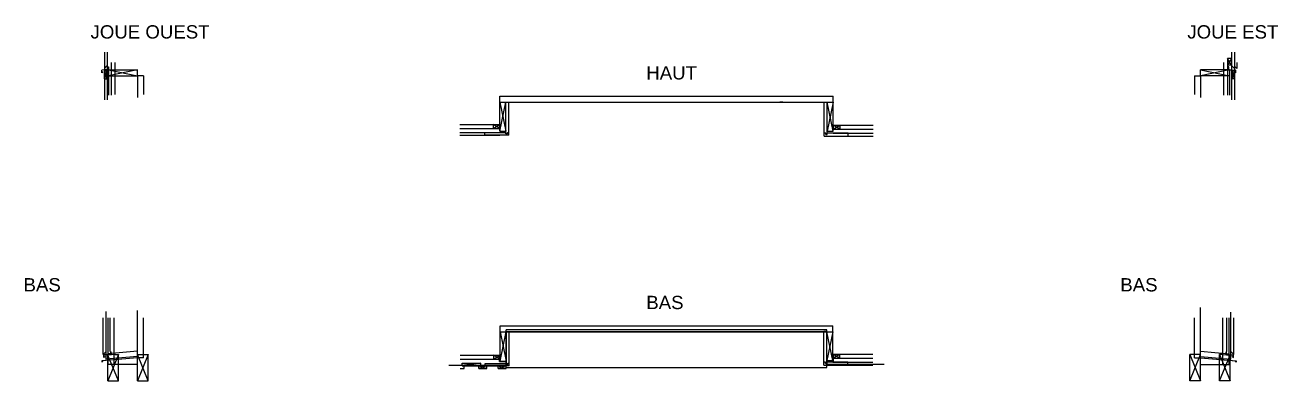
# Model space of a CAD drawing. Header units: millimetres. Extents: x -676 to 20580, y -6551 to 2408.
# Drawn here: x 11183 to 20580, y -5873 to -3199 of the extents above; entities that cross this region are included whole.
import ezdxf

# ---------------------------------------------------------------- set-up
doc = ezdxf.new("R2010")
doc.units = ezdxf.units.MM
doc.layers.get('0').update_dxf_attribs({"lineweight": 25, "true_color": 0xffffff})
for name, color, linetype, lineweight, true_color in [('0 ... Seuil', 178, 'Continuous', 25, 0x000000), ('Baie', 136, 'Continuous', 25, 0x008080), ('Bardage', 1, 'Continuous', 25, 0xff0000), ('Bardage ... Haut', 1, 'Continuous', 25, 0xff0000), ('FibreDeBois', 30, 'Continuous', 25, 0xff7f00), ('LarmierBasDeMur', 178, 'Continuous', 25, 0x000000), ('LisseBasse', 16, 'Continuous', 25, 0x800000), ('Montant Précadre', 16, 'Continuous', 25, 0x800000), ('Option Bois Brule', 1, 'Continuous', 25, 0xff0000), ('Option Bois Brule ... OptionRecalepinage', 1, 'Continuous', 25, 0xff0000), ('Option Bois Brule ... OptionRecalepinage ... Larmier', 178, 'Continuous', 25, 0x000000), ('Tasseaux', 16, 'Continuous', 25, 0x800000)]:
    doc.layers.add(name, color=color, linetype=linetype, lineweight=lineweight, true_color=true_color)
doc.styles.add('textstyle15', font='')
doc.styles.add('textstyle16', font='')
doc.styles.add('textstyle17', font='')
doc.styles.add('textstyle18', font='')
doc.styles.add('textstyle19', font='')
doc.styles.add('textstyle20', font='')
doc.styles.get('textstyle15').set_extended_font_data('Liberation Sans')
doc.styles.get('textstyle16').set_extended_font_data('Liberation Sans')
doc.styles.get('textstyle17').set_extended_font_data('Liberation Sans')
doc.styles.get('textstyle18').set_extended_font_data('Liberation Sans')
doc.styles.get('textstyle19').set_extended_font_data('Liberation Sans')
doc.styles.get('textstyle20').set_extended_font_data('Liberation Sans')

# ---------------------------------------------------------------- blocks, each defined once
blk = doc.blocks.new('SeuilBaie1_VueDessus')
at = {"layer": '0 ... Seuil'}
for p, q in [((-5, -282), (-5, 0)), ((2400, 0), (-5, 0)), ((2400, -282), (2400, 0)), ((2400, -15), (-5, -15)), ((-3.5, -234), (-3.5, -15)), ((2398.5, -229), (2398.5, -15)), ((-3.5, -234), (-5, -234)), ((2400, -229), (2398.5, -229)), ((-5, -282), (2400, -282))]:
    blk.add_line(p, q, dxfattribs=at)
blk = doc.blocks.new('SeuilBaie1_VueCoupeEst')
at = {"layer": '0 ... Seuil'}
for p, q in [((1, 0), (-0.5, 0)), ((1, -14.9), (-49.2, -14.9)), ((-49.2, -14.9), (-30.5, -228.9)), ((-0.5, 0), (-0.5, -14.9)), ((1, 0), (1, -15)), ((1, -14.9), (24.2, -280.5)), ((19.7, -228.9), (-30.5, -228.9)), ((18.2, -228.9), (22.9, -282)), ((24.2, -280.5), (29.7, -280.5)), ((25.2, -276), (26.3, -274.9)), ((25.2, -276), (29.7, -280.5)), ((26.3, -274.9), (33.4, -282)), ((22.9, -282), (33.4, -282))]:
    blk.add_line(p, q, dxfattribs=at)
blk = doc.blocks.new('LarmierHautBaie1_VueCoupe')
at = {"layer": 'Option Bois Brule ... OptionRecalepinage ... Larmier'}
for p, q in [((0, 0), (0, 21.4)), ((1.5, 21.4), (0, 21.4)), ((0, 0), (51.8, -4.5)), ((1.5, 1.4), (1.5, 21.4)), ((1.5, 1.4), (53.3, -3.2)), ((46.2, -16.1), (47.3, -15)), ((46.2, -16.1), (53.3, -23.2)), ((47.3, -15), (51.8, -19.5)), ((51.8, -19.5), (51.8, -4.5)), ((53.3, -23.2), (53.3, -3.2))]:
    blk.add_line(p, q, dxfattribs=at)
blk = doc.blocks.new('SeuilBaie1_VueCoupeOuest')
at = {"layer": '0 ... Seuil'}
for p, q in [((-1.5, 0), (-1.5, -15)), ((-1.5, 0), (0, 0)), ((0, 0), (0, -14.9)), ((-1.5, -14.9), (-24.7, -280.5)), ((-1.5, -14.9), (48.7, -14.9)), ((48.7, -14.9), (29.5, -233.9)), ((-26.8, -274.9), (-33.9, -282)), ((-25.7, -276), (-30.2, -280.5)), ((-24.7, -280.5), (-30.2, -280.5)), ((-25.7, -276), (-26.8, -274.9)), ((-19.2, -233.9), (-23.4, -282)), ((-20.7, -233.9), (29.5, -233.9)), ((-23.4, -282), (-33.9, -282))]:
    blk.add_line(p, q, dxfattribs=at)

msp = doc.modelspace()

# ---------------------------------------------------------------- linework, layer by layer
for p in [(10091.87, 0), (10191.87, 0)]:
    msp.add_xline(p, (0, 1))
at = {"layer": 'Baie'}
for p, q in [((12070.9, -3580.63), (12025.9, -3580.63)), ((12025.9, -3580.63), (12025.9, -3726.63)), ((12070.9, -3580.63), (12070.9, -3720.54)), ((19955, -3580.63), (20000, -3580.63)), ((19955, -3580.63), (19955, -3720.54)), ((20000, -3580.63), (20000, -3726.63)), ((14744.37, -3779), (14744.37, -3734)), ((14744.37, -3734), (17244.37, -3734)), ((17244.37, -3779), (17244.37, -3734)), ((14744.37, -3779), (17244.37, -3779)), ((12025.9, -5697.63), (12025.9, -5397.63)), ((12070.9, -5697.63), (12070.9, -5397.63)), ((19955, -5697.63), (19955, -5397.63)), ((20000, -5697.63), (20000, -5397.63)), ((14746.87, -5504.05), (14746.87, -5459.05)), ((14746.87, -5459.05), (17241.87, -5459.05)), ((14746.87, -5504.05), (17241.87, -5504.05)), ((17241.87, -5504.05), (17241.87, -5459.05)), ((12070.9, -5697.63), (12025.9, -5697.63)), ((19955, -5697.63), (20000, -5697.63))]:
    msp.add_line(p, q, dxfattribs=at)
at = {"layer": 'Bardage'}
for p, q in [((20254, -3470), (20254, -3525.63)), ((11777.9, -3480), (11777.9, -3535.63)), ((11777.9, -3525.63), (11799.9, -3503.63)), ((20232, -3503.63), (20254, -3525.63)), ((20254, -3507.63), (20272, -3525.63)), ((14444.37, -4005), (14744.37, -4005)), ((14444.37, -4027), (14744.37, -4027)), ((17244.37, -4011), (17544.37, -4011)), ((17244.37, -4033), (17544.37, -4033)), ((11769.9, -5672.63), (11769.9, -5397.63)), ((20249, -5672.63), (20249, -5397.63)), ((11791.9, -5650.63), (11769.9, -5672.63)), ((17241.87, -5731.05), (17541.87, -5731.05)), ((20227, -5650.63), (20249, -5672.63)), ((14446.87, -5778.05), (14476.87, -5778.05)), ((14461.87, -5760.05), (14461.87, -5738.05)), ((14461.87, -5738.05), (14601.87, -5738.05)), ((14461.87, -5738.05), (14601.87, -5760.05)), ((14601.87, -5738.05), (14461.87, -5760.05)), ((14461.87, -5760.05), (14601.87, -5760.05)), ((14476.87, -5778.05), (14476.87, -5760.05)), ((14586.87, -5778.05), (14586.87, -5760.05)), ((14586.87, -5760.05), (14646.87, -5760.05)), ((14646.87, -5760.05), (14586.87, -5778.05)), ((14586.87, -5760.05), (14646.87, -5778.05)), ((14586.87, -5778.05), (14646.87, -5778.05)), ((14601.87, -5760.05), (14601.87, -5738.05)), ((14746.87, -5760.05), (14626.87, -5760.05)), ((14626.87, -5760.05), (14746.87, -5760.05)), ((14646.87, -5778.05), (14646.87, -5760.05)), ((17241.87, -5753.05), (17541.87, -5753.05))]:
    msp.add_line(p, q, dxfattribs=at)
at = {"layer": 'Bardage ... Haut'}
for p, q in [((14731.87, -5778.05), (14731.87, -5760.05)), ((14791.87, -5760.05), (14731.87, -5760.05)), ((14731.87, -5760.05), (14791.87, -5778.05)), ((14791.87, -5760.05), (14731.87, -5778.05)), ((14731.87, -5778.05), (14791.87, -5778.05)), ((14791.87, -5778.05), (14791.87, -5760.05))]:
    msp.add_line(p, q, dxfattribs=at)
at = {"layer": 'FibreDeBois'}
for p, q in [((11859.9, -3720), (11859.9, -3480)), ((20172, -3480), (20172, -3726.63)), ((14444.37, -3945), (14744.37, -3945)), ((17244.37, -3951), (17544.37, -3951)), ((11851.9, -5747.63), (11851.9, -5397.63)), ((20167, -5747.63), (20167, -5397.63)), ((14446.87, -5678.05), (14746.87, -5678.05)), ((17241.87, -5671.05), (17541.87, -5671.05))]:
    msp.add_line(p, q, dxfattribs=at)
at = {"layer": 'LarmierBasDeMur'}
for p, q in [((14741.87, -5726.05), (14741.87, -5678.05)), ((14741.87, -5726.05), (14791.87, -5726.05)), ((14791.87, -5726.05), (14791.87, -5755.05)), ((17246.87, -5726.05), (17196.87, -5726.05)), ((17196.87, -5726.05), (17196.87, -5750.05)), ((17246.87, -5726.05), (17246.87, -5678.05)), ((14361.87, -5755.05), (14791.87, -5755.05)), ((17626.87, -5750.05), (17196.87, -5750.05))]:
    msp.add_line(p, q, dxfattribs=at)
at = {"layer": 'LisseBasse'}
for p, q in [((11884.9, -5672.63), (11804.9, -5872.63)), ((11859.9, -5672.63), (11804.9, -5677.45)), ((11804.9, -5872.63), (11804.9, -5677.45)), ((11884.9, -5872.63), (11804.9, -5677.45)), ((11859.9, -5672.63), (11884.9, -5672.63)), ((11884.9, -5872.63), (11884.9, -5672.63)), ((12025.9, -5872.63), (12025.9, -5672.63)), ((12105.9, -5872.63), (12025.9, -5672.63)), ((12025.9, -5672.63), (12105.9, -5672.63)), ((12105.9, -5672.63), (12025.9, -5872.63)), ((12105.9, -5872.63), (12105.9, -5672.63)), ((19920, -5872.63), (19920, -5672.63)), ((19920, -5872.63), (20000, -5672.63)), ((20000, -5672.63), (19920, -5672.63)), ((19920, -5672.63), (20000, -5872.63)), ((20000, -5872.63), (20000, -5672.63)), ((20141, -5872.63), (20141, -5672.63)), ((20166, -5672.63), (20141, -5672.63)), ((20141, -5672.63), (20221, -5872.63)), ((20141, -5872.63), (20221, -5677.45)), ((20166, -5672.63), (20221, -5677.45)), ((20221, -5872.63), (20221, -5677.45)), ((11804.9, -5872.63), (11884.9, -5872.63)), ((12025.9, -5872.63), (12105.9, -5872.63)), ((20000, -5872.63), (19920, -5872.63)), ((20221, -5872.63), (20141, -5872.63))]:
    msp.add_line(p, q, dxfattribs=at)
at = {"layer": 'Montant Précadre'}
for p, q in [((11807.9, -3535.63), (12025.9, -3535.63)), ((11807.9, -3535.63), (12025.9, -3580.63)), ((12025.9, -3535.63), (11807.9, -3580.63)), ((11807.9, -3535.63), (11807.9, -3726.63)), ((12025.9, -3580.63), (12025.9, -3535.63)), ((20217, -3535.63), (20000, -3535.63)), ((20217, -3535.63), (20000, -3580.63)), ((20000, -3580.63), (20000, -3535.63)), ((20000, -3535.63), (20217, -3580.63)), ((20217, -3535.63), (20217, -3726.63)), ((11807.9, -3580.63), (12025.9, -3580.63)), ((12025.9, -3580.63), (12025.9, -3743.26)), ((20217, -3580.63), (20000, -3580.63)), ((20000, -3580.63), (20000, -3743.26)), ((14744.37, -3779), (14789.37, -3779)), ((14744.37, -3779), (14789.37, -3997)), ((14744.37, -3997), (14789.37, -3779)), ((14744.37, -3997), (14744.37, -3779)), ((14789.37, -3997), (14789.37, -3779)), ((17199.37, -3996), (17199.37, -3779)), ((17199.37, -3779), (17244.37, -3779)), ((17244.37, -3779), (17199.37, -3996)), ((17244.37, -3996), (17199.37, -3779)), ((17199.37, -3995), (17199.37, -3779)), ((17244.37, -3996), (17244.37, -3779)), ((14744.37, -3997), (14789.37, -3997)), ((17199.37, -3996), (17244.37, -3996)), ((11806.9, -5747.63), (11806.9, -5397.63)), ((12025.9, -5747.63), (12025.9, -5397.63)), ((20000, -5747.63), (20000, -5397.63)), ((20214, -5747.63), (20214, -5397.63)), ((14746.87, -5723.05), (14746.87, -5504.05)), ((14746.87, -5504.05), (14791.87, -5504.05)), ((14746.87, -5504.05), (14791.87, -5723.05)), ((14746.87, -5723.05), (14791.87, -5504.05)), ((14791.87, -5723.05), (14791.87, -5504.05)), ((17196.87, -5718.05), (17196.87, -5504.05)), ((17196.87, -5504.05), (17241.87, -5504.05)), ((17241.87, -5504.05), (17196.87, -5718.05)), ((17241.87, -5718.05), (17196.87, -5504.05)), ((17241.87, -5718.05), (17241.87, -5504.05)), ((14746.87, -5723.05), (14791.87, -5723.05)), ((17196.87, -5718.05), (17241.87, -5718.05)), ((12025.9, -5747.63), (11806.9, -5747.63)), ((20000, -5747.63), (20214, -5747.63))]:
    msp.add_line(p, q, dxfattribs=at)
at = {"layer": 'Option Bois Brule'}
msp.add_line((20272, -3480), (20272, -3525.63), dxfattribs=at)
at = {"layer": 'Option Bois Brule ... OptionRecalepinage'}
for p, q in [((11777.9, -3402.36), (11777.9, -3760.38)), ((11799.9, -3402.36), (11799.9, -3760.38)), ((20232, -3402.36), (20232, -3760.38)), ((20254, -3402.36), (20254, -3760.38)), ((11777.9, -3542.63), (11795.9, -3542.63)), ((11795.9, -3542.63), (11777.9, -3602.63)), ((11777.9, -3602.63), (11777.9, -3542.63)), ((11777.9, -3542.63), (11795.9, -3602.63)), ((11795.9, -3542.63), (11795.9, -3602.63)), ((20236, -3542.63), (20236, -3602.63)), ((20254, -3542.63), (20236, -3542.63)), ((20236, -3542.63), (20254, -3602.63)), ((20254, -3542.63), (20236, -3602.63)), ((20254, -3602.63), (20254, -3542.63)), ((11777.9, -3602.63), (11795.9, -3602.63)), ((20254, -3602.63), (20236, -3602.63)), ((14789.37, -4016), (14789.37, -3779)), ((14789.37, -3779.13), (14811.37, -3779.13)), ((14811.37, -4027), (14811.37, -3779)), ((16865.37, -3779), (16843.37, -3779)), ((17177.37, -4033), (17177.37, -3779)), ((17199.37, -4022), (17199.37, -3779)), ((14631.37, -4027), (14631.37, -4005)), ((14631.37, -4005), (14789.37, -4005)), ((14811.37, -4027), (14631.37, -4027)), ((14800.37, -4016), (14789.37, -4016)), ((14800.37, -4016), (14800.37, -4005)), ((14800.37, -4005), (14811.37, -4005)), ((14811.37, -4027), (14811.37, -4005)), ((17177.37, -4033), (17177.37, -4011)), ((17188.37, -4011), (17177.37, -4011)), ((17177.37, -4033), (17357.37, -4033)), ((17188.37, -4022), (17188.37, -4011)), ((17188.37, -4022), (17199.37, -4022)), ((17357.37, -4011), (17199.37, -4011)), ((17357.37, -4033), (17357.37, -4011)), ((11791.9, -5709.57), (11791.9, -5349.42)), ((12025.9, -5689.1), (12025.9, -5343.39)), ((20000, -5689.1), (20000, -5319.5)), ((20227, -5708.96), (20227, -5356)), ((14791.87, -5504.05), (14813.87, -5504.05)), ((14791.87, -5742.05), (14791.87, -5504.05)), ((14813.87, -5760.05), (14813.87, -5504.05)), ((17196.87, -5501.05), (17174.87, -5501.05)), ((17174.87, -5753.05), (17174.87, -5504.05)), ((17196.87, -5742.05), (17196.87, -5504.05)), ((12025.9, -5689.1), (11791.9, -5709.57)), ((17174.87, -5753.05), (17174.87, -5731.05)), ((17185.87, -5731.05), (17174.87, -5731.05)), ((17185.87, -5742.05), (17185.87, -5731.05)), ((17354.87, -5731.05), (17196.87, -5731.05)), ((17354.87, -5753.05), (17354.87, -5731.05)), ((20000, -5689.1), (20227, -5708.96)), ((14633.87, -5762.05), (14633.87, -5740.05)), ((14633.87, -5740.05), (14791.87, -5740.05)), ((14813.87, -5760.05), (14633.87, -5760.05)), ((14802.87, -5749.05), (14791.87, -5749.05)), ((14802.87, -5749.05), (14802.87, -5738.05)), ((14802.87, -5738.05), (14813.87, -5738.05)), ((14813.87, -5760.05), (14813.87, -5738.05)), ((17174.87, -5753.05), (17354.87, -5753.05)), ((17185.87, -5742.05), (17196.87, -5742.05))]:
    msp.add_line(p, q, dxfattribs=at)
at = {"layer": 'Tasseaux'}
for p, q in [((20202, -3450.27), (20202, -3726.63)), ((20232, -3450.27), (20202, -3450.27)), ((20232, -3500.27), (20202, -3450.27)), ((20232, -3450.27), (20202, -3500.27)), ((20232, -3450.27), (20232, -3500.27)), ((11799.9, -3480), (11799.9, -3726.63)), ((11829.9, -3480), (11829.9, -3726.63)), ((20232, -3500.27), (20202, -3500.27)), ((14694.37, -3945), (14744.37, -3945)), ((14694.37, -3945), (14694.37, -3975)), ((14744.37, -3975), (14694.37, -3945)), ((14694.37, -3975), (14744.37, -3945)), ((14444.37, -3975), (14744.37, -3975)), ((14744.37, -3954), (14744.37, -3995)), ((17244.37, -3951), (17294.37, -3951)), ((17294.37, -3981), (17244.37, -3951)), ((17244.37, -3981), (17294.37, -3951)), ((17244.37, -3954), (17244.37, -3984)), ((17244.37, -3981), (17544.37, -3981)), ((17294.37, -3951), (17294.37, -3981)), ((11791.9, -5650.63), (11791.9, -5397.63)), ((11821.9, -5650.63), (11821.9, -5397.63)), ((20197, -5650.63), (20197, -5397.63)), ((20227, -5650.63), (20227, -5397.63)), ((14446.87, -5708.05), (14746.87, -5708.05)), ((14696.87, -5678.05), (14746.87, -5678.05)), ((14696.87, -5678.05), (14696.87, -5708.05)), ((14746.87, -5708.05), (14696.87, -5678.05)), ((14696.87, -5708.05), (14746.87, -5678.05)), ((14746.87, -5680.05), (14746.87, -5710.05)), ((17241.87, -5671.05), (17291.87, -5671.05)), ((17291.87, -5701.05), (17241.87, -5671.05)), ((17241.87, -5671.05), (17241.87, -5701.05)), ((17241.87, -5701.05), (17291.87, -5671.05)), ((17241.87, -5701.05), (17541.87, -5701.05)), ((17291.87, -5671.05), (17291.87, -5701.05))]:
    msp.add_line(p, q, dxfattribs=at)

# ---------------------------------------------------------------- block references
at = {"yscale": -1, "rotation": 180}
msp.add_blockref('LarmierHautBaie1_VueCoupe', (11828.2, -5673.9), dxfattribs=at)
msp.add_blockref('LarmierHautBaie1_VueCoupe', (20192.7, -5673.9))
at = {"layer": '0 ... Seuil'}
msp.add_blockref('SeuilBaie1_VueDessus', (14796.87, -5489.05), dxfattribs=at)
at = {"layer": '0 ... Seuil', "yscale": -1, "rotation": 270}
msp.add_blockref('SeuilBaie1_VueCoupeEst', (19985, -5698.13), dxfattribs=at)
at = {"layer": 'FibreDeBois', "yscale": -1, "rotation": 90}
msp.add_blockref('SeuilBaie1_VueCoupeOuest', (12040.9, -5697.63), dxfattribs=at)
at = {"layer": 'Option Bois Brule ... OptionRecalepinage ... Larmier', "yscale": -1, "rotation": 180}
msp.add_blockref('LarmierHautBaie1_VueCoupe', (11811.13, -3534.07), dxfattribs=at)
at = {"layer": 'Option Bois Brule ... OptionRecalepinage ... Larmier'}
msp.add_blockref('LarmierHautBaie1_VueCoupe', (20209.77, -3534.07), dxfattribs=at)

# ---------------------------------------------------------------- texts
at = {"char_height": 100, "attachment_point": 1}
for s, insert, style in [('JOUE OUEST', (11674.1, -3200), 'textstyle19'), ('JOUE EST', (19900, -3200), 'textstyle17'), ('HAUT', (15842.27, -3507.87), 'textstyle15'), ('BAS', (11171.51, -5100), 'textstyle20'), ('BAS', (19397.4, -5100), 'textstyle18'), ('BAS\\P', (15842.27, -5232.93), 'textstyle16')]:
    msp.add_mtext(s, dxfattribs=dict(at, insert=insert, style=style))

doc.saveas('drawing.dxf')
